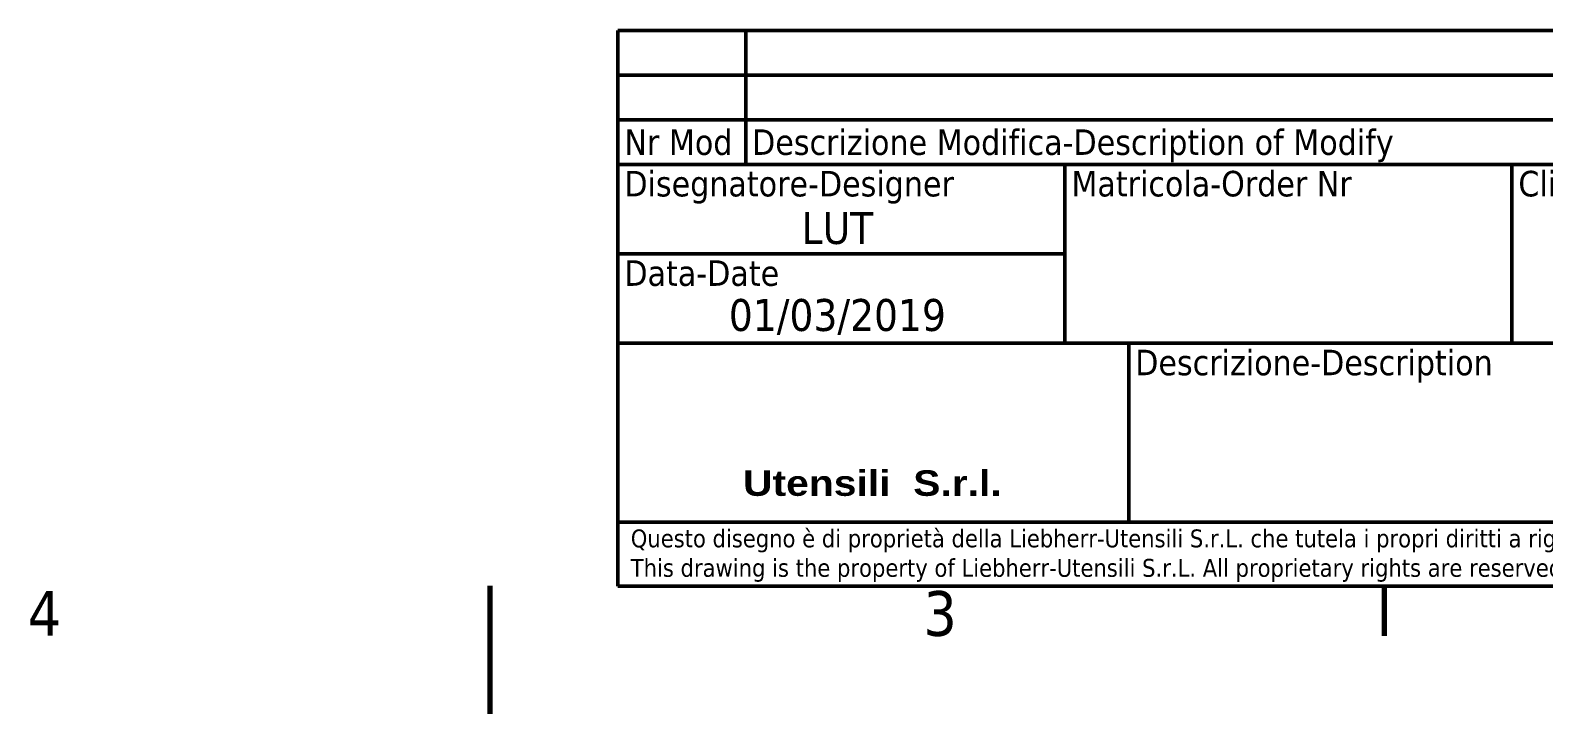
# Model space of a CAD drawing. Header units: millimetres. Extents: x 0 to 840, y 0 to 594.
# Drawn here: x 348 to 585, y 0 to 107 of the extents above; entities that cross this region are included whole.
import ezdxf
from ezdxf.enums import TextEntityAlignment as Align

# ---------------------------------------------------------------- set-up
doc = ezdxf.new("R2010")
doc.units = ezdxf.units.MM
doc.header["$LTSCALE"] = 2
doc.layers.add('Bordo (ISO)', color=7, linetype='Continuous', lineweight=70)
doc.layers.add('Titolo (ISO)', color=7, linetype='Continuous', lineweight=50)
doc.styles.add('Stile testo39', font='tahoma.ttf')
doc.styles.add('Stile testo42', font='tahoma.ttf')
doc.styles.add('Testo nota (ISO)', font='tahoma.ttf')

# ---------------------------------------------------------------- blocks, each defined once
blk = doc.blocks.new('Bordi Default Border')
at = {"layer": 'Bordo (ISO)'}
blk.add_line((280, 10), (280, 6.1), dxfattribs=at)
at = {"layer": 'Bordo (ISO)', "flags": 128}
blk.add_lwpolyline([(210, 0), (210, 10)], dxfattribs=at)
at = {"layer": 'Bordo (ISO)', "char_height": 3.5, "attachment_point": 7, "style": 'Testo nota (ISO)'}
for s, insert in [('4', (173.78, 6.1)), ('3', (243.91, 6.03))]:
    blk.add_mtext(s, dxfattribs=dict(at, insert=insert))
blk = doc.blocks.new('Cartigli ISO')
at = {"layer": 'Titolo (ISO)'}
for p, q in [((493.41, 144.28), (683.41, 144.28)), ((493.41, 105.78), (493.41, 144.28)), ((503.41, 144.28), (503.41, 133.78)), ((493.41, 140.78), (683.41, 140.78)), ((683.41, 137.28), (493.41, 137.28)), ((493.41, 133.78), (683.41, 133.78)), ((528.41, 133.78), (528.41, 119.78)), ((563.41, 133.78), (563.41, 119.78)), ((528.41, 126.78), (493.41, 126.78)), ((533.41, 119.78), (493.41, 119.78)), ((533.41, 119.78), (643.41, 119.78)), ((533.41, 115.78), (533.41, 119.78)), ((533.41, 115.78), (533.41, 105.78)), ((683.41, 105.78), (493.41, 105.78)), ((493.41, 105.78), (493.41, 100.78)), ((493.41, 100.78), (683.41, 100.78))]:
    blk.add_line(p, q, dxfattribs=at)
at = {"layer": 'Titolo (ISO)', "char_height": 2, "attachment_point": 1, "style": 'Testo nota (ISO)'}
for s, insert in [('\\fTahoma|b0|i0;\\H2.0000;Nr Mod', (493.91, 136.53)), ('\\fTahoma|b0|i0;\\H2.0000;Descrizione Modifica-Description of Modify', (503.91, 136.53)), ('\\fTahoma|b0|i0;\\H2.0000;Disegnatore-Designer', (493.91, 133.28)), ('\\fTahoma|b0|i0;\\H2.0000;Matricola-Order Nr', (528.91, 133.28)), ('\\fTahoma|b0|i0;\\H2.0000;Cliente-Customer', (563.91, 133.28)), ('\\fTahoma|b0|i0;\\H2.0000;Data-Date', (493.91, 126.28)), ('\\fTahoma|b0|i0;\\H2.0000;Descrizione-Description', (533.91, 119.28)), ('\\fArial Black|b0|i0;\\H2.0000;Utensili  S.r.l.', (503.2, 109.84))]:
    blk.add_mtext(s, dxfattribs=dict(at, insert=insert))
at = {"layer": 'Titolo (ISO)', "insert": (494.41, 105.21), "char_height": 1.4, "attachment_point": 1, "line_spacing_factor": 0.987884, "style": 'Testo nota (ISO)'}
blk.add_mtext("\\fTahoma|b0|i0;\\H1.4000;Questo disegno è di proprietà della Liebherr-Utensili S.r.L. che tutela i propri diritti a rigore di legge. Senza autorizzazione l'oggetto rappresentato non può essere realizzato nè il disegno riprodotto.\\P\\fTahoma|b0|i0;\\H1.4000;This drawing is the property of Liebherr-Utensili S.r.L. All proprietary rights are reserved. Any infringement will be legally pursued. Without autorization the represented part shall not be manufactured, or copyed.", dxfattribs=at)
at = {"layer": 'Titolo (ISO)'}
for tag, p, height, style in [('AUTORE_001', (507.79, 127.56), 2.5, 'Stile testo39'), ('MASSA\\P3;_001', (654.84, 124.04), 3, 'Stile testo42'), ('DATA_CREAZIONE_001', (502.09, 120.75), 2.5, 'Stile testo39'), ('Dimensioni_foglio_001', (674.04, 113.53), 2.5, 'Stile testo39'), ('NUMERO_PARTE_001', (616.84, 110.05), 3, 'Stile testo42'), ('Scala_vista_iniziale_001', (656.5, 109.75), 3, 'Stile testo42')]:
    blk.add_attdef(tag, p, '', height=height, dxfattribs=dict(at, style=style))
for tag, height, style, p in [('MATRICOLA', 3, 'Stile testo42', (545.91, 125.28)), ('CLIENTE', 3.5, 'Testo nota (ISO)', (593.41, 125.28)), ("QUANTITA'", 3, 'Stile testo42', (675.91, 125.28)), ('MATERIALE', 3, 'Stile testo42', (635.91, 125.28)), ('DESCRIZIONE', 3, 'Stile testo42', (565.91, 111.28))]:
    blk.add_attdef(tag, text='', height=height, dxfattribs=dict(at, style=style)).set_placement(p, align=Align.MIDDLE_CENTER)

msp = doc.modelspace()

# ---------------------------------------------------------------- block references
at = {"xscale": 2, "yscale": 2, "zscale": 2}
msp.add_blockref('Bordi Default Border', (0, 0), dxfattribs=at)
ref = msp.add_blockref('Cartigli ISO', (-546.82, -181.57), dxfattribs=dict(xscale=2, yscale=2, zscale=2))
ref.add_attrib('AUTORE_001', 'LUT', (468.77, 73.55), dxfattribs={"layer": 'Titolo (ISO)', "height": 5, "style": 'Stile testo39'})
ref.add_attrib('DATA_CREAZIONE_001', '01/03/2019', (457.36, 59.93), dxfattribs={"layer": 'Titolo (ISO)', "height": 5, "style": 'Stile testo39'})

doc.saveas('drawing.dxf')
